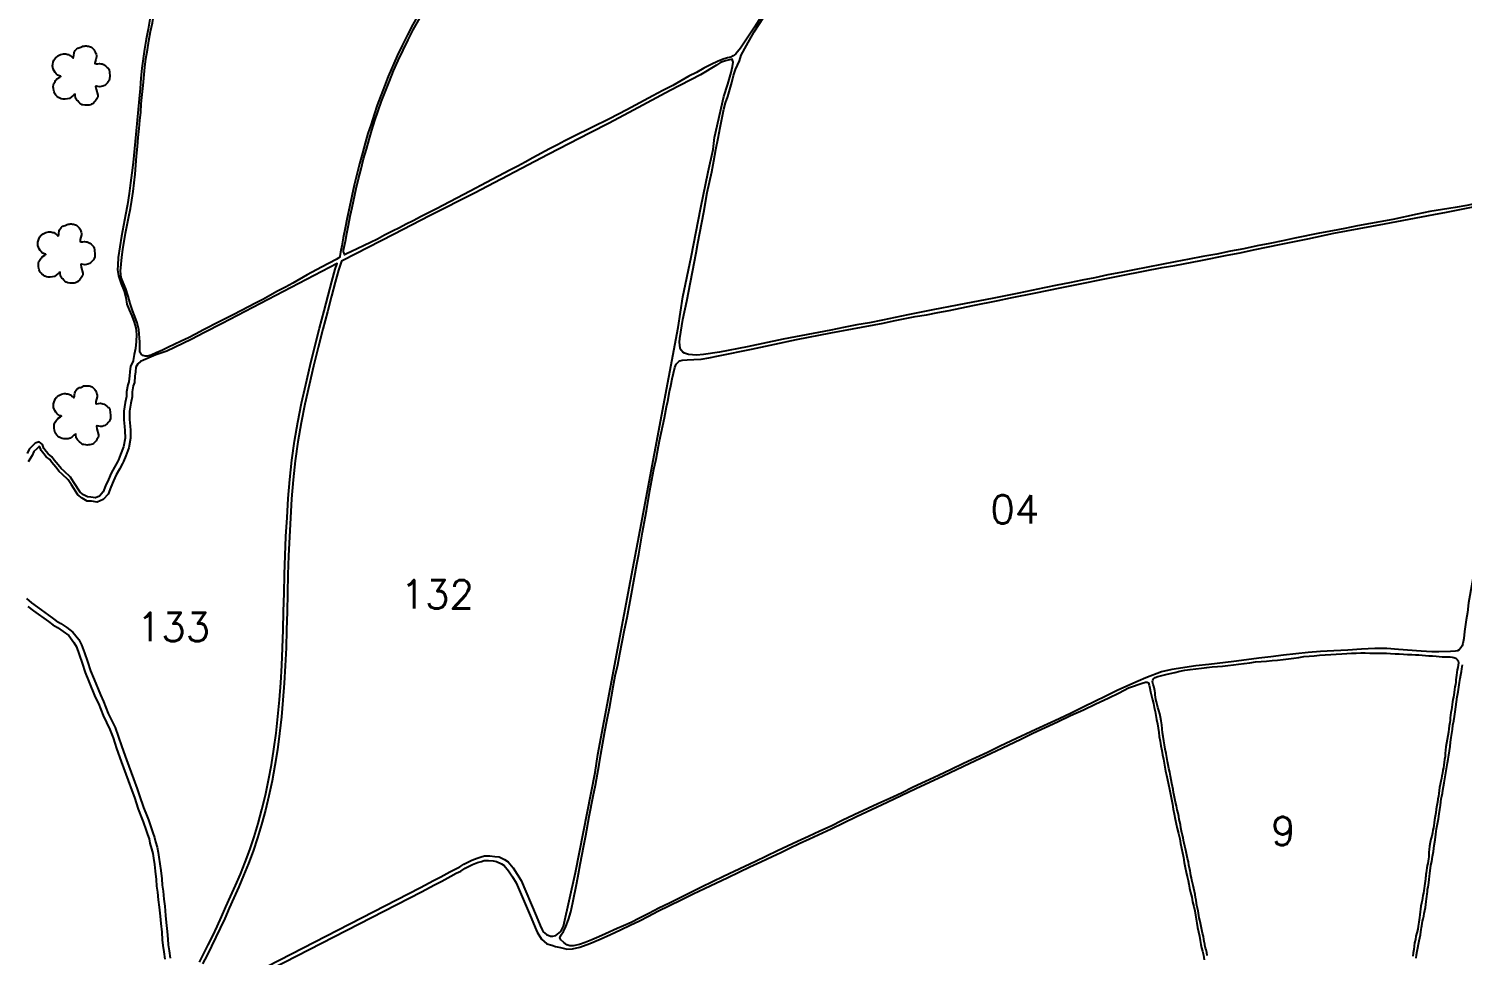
# Model space of a CAD drawing. Header units: inches. Extents: x 738061 to 743311, y 7815268 to 7822693.
# Drawn here: x 738893 to 740528, y 7818593 to 7819649 of the extents above; entities that cross this region are included whole.
import ezdxf

# ---------------------------------------------------------------- set-up
doc = ezdxf.new("R2010")
doc.units = ezdxf.units.IN
doc.header["$MEASUREMENT"] = 0
doc.linetypes.add('CONTINUO', pattern=[0])
doc.layers.add('0114000126', color=1, linetype='Continuous', lineweight=25)
for name, color, linetype in [('0114000126001', 5, 'CONTINUO'), ('0114000126002', 5, 'CONTINUO'), ('0114000126003', 5, 'CONTINUO'), ('0114000126004', 5, 'CONTINUO'), ('0114000126009', 5, 'CONTINUO'), ('0114000126010', 5, 'CONTINUO'), ('0114000126132', 5, 'CONTINUO'), ('0114000126133', 5, 'CONTINUO'), ('H-ÁRVORE', 94, 'Continuous'), ('TEXTO', 7, 'Continuous')]:
    doc.layers.add(name, color=color, linetype=linetype)
doc.styles.add('Simplex', font='simplex.shx')

# ---------------------------------------------------------------- blocks, each defined once
blk = doc.blocks.new('mato')
at = {"layer": 'H-ÁRVORE', "linetype": 'CONTINUO'}
blk.add_lwpolyline([(734601.62, 7824194.74), (734600.84, 7824194.07), (734599.99, 7824193.3), (734599.06, 7824192.59), (734597.97, 7824192.29), (734596.87, 7824192.17), (734595.81, 7824192.21), (734594.94, 7824192.4), (734594.17, 7824192.71), (734593.49, 7824193.11), (734592.85, 7824193.6), (734592.3, 7824194.14), (734591.84, 7824194.73), (734591.53, 7824195.29), (734591.31, 7824195.9), (734591.17, 7824196.58), (734591.02, 7824197.49), (734590.95, 7824198.42), (734590.98, 7824199.32), (734591.21, 7824199.97), (734591.52, 7824200.54), (734591.87, 7824201.04), (734592.13, 7824201.49), (734592.43, 7824201.91), (734592.8, 7824202.32), (734594.2, 7824203.22), (734594.68, 7824203.59), (734594.47, 7824203.74), (734593.48, 7824203.97), (734593.1, 7824204.2), (734592.71, 7824204.51), (734592.31, 7824204.94), (734591.81, 7824205.57), (734591.33, 7824206.31), (734590.93, 7824207.12), (734590.71, 7824207.95), (734590.63, 7824208.82), (734590.68, 7824209.71), (734590.93, 7824210.69), (734591.28, 7824211.61), (734591.68, 7824212.41), (734591.98, 7824212.83), (734592.32, 7824213.13), (734592.72, 7824213.38), (734593.3, 7824213.8), (734593.95, 7824214.2), (734594.63, 7824214.55), (734595.32, 7824214.72), (734595.99, 7824214.8), (734596.64, 7824214.81), (734597.22, 7824214.79), (734597.75, 7824214.71), (734598.24, 7824214.59), (734598.68, 7824214.44), (734599.1, 7824214.25), (734599.51, 7824214), (734600.02, 7824213.45), (734600.49, 7824212.98), (734600.9, 7824212.76), (734601.1, 7824213.4), (734601.23, 7824214.25), (734601.32, 7824215.13), (734601.41, 7824215.51), (734601.52, 7824215.81), (734601.95, 7824216.53), (734602.3, 7824216.98), (734602.71, 7824217.39), (734603.2, 7824217.62), (734603.72, 7824217.8), (734604.26, 7824217.96), (734605.25, 7824218.43), (734605.76, 7824218.63), (734606.32, 7824218.73), (734606.89, 7824218.78), (734607.46, 7824218.78), (734608.02, 7824218.75), (734608.55, 7824218.68), (734609.07, 7824218.55), (734609.54, 7824218.37), (734609.97, 7824218.14), (734610.37, 7824217.86), (734610.72, 7824217.57), (734611.04, 7824217.22), (734611.34, 7824216.82), (734611.65, 7824216.31), (734611.94, 7824215.75), (734612.19, 7824215.14), (734612.38, 7824214.61), (734612.5, 7824214), (734612.52, 7824213.28), (734612.18, 7824212.1), (734611.87, 7824210.94), (734611.75, 7824209.96), (734612.35, 7824209.79), (734613.17, 7824209.85), (734614.07, 7824210), (734614.74, 7824209.92), (734615.38, 7824209.78), (734616, 7824209.54), (734616.65, 7824209.1), (734617.26, 7824208.61), (734617.81, 7824208.1), (734618.23, 7824207.87), (734618.56, 7824207.53), (734618.81, 7824206.95), (734619.02, 7824205.52), (734619.12, 7824203.92), (734619.09, 7824202.38), (734618.82, 7824201.51), (734618.43, 7824200.85), (734617.97, 7824200.34), (734617.54, 7824199.8), (734617.05, 7824199.35), (734616.48, 7824198.97), (734615.74, 7824198.68), (734614.94, 7824198.47), (734614.14, 7824198.35), (734613.28, 7824198.58), (734612.56, 7824198.7), (734612.08, 7824198.53), (734612.33, 7824197.26), (734613.18, 7824194.26), (734613.15, 7824193.5), (734612.97, 7824192.92), (734612.32, 7824191.83), (734611.9, 7824191.24), (734611.44, 7824190.71), (734611.03, 7824190.28), (734610.58, 7824189.92), (734610.08, 7824189.63), (734609.48, 7824189.4), (734608.82, 7824189.24), (734608.15, 7824189.15), (734607.49, 7824189.14), (734606.85, 7824189.18), (734605.74, 7824189.33), (734605.27, 7824189.45), (734604.81, 7824189.67), (734604.24, 7824190.15), (734603.69, 7824190.7), (734603.16, 7824191.29), (734602.72, 7824191.75), (734602.34, 7824192.22), (734602.04, 7824192.75), (734601.87, 7824194.32), (734601.7, 7824194.96)], dxfattribs=at)

msp = doc.modelspace()

# ---------------------------------------------------------------- linework, layer by layer
at = {"layer": '0114000126'}
for points in [[(739031.5, 7819659.7), (739029.6, 7819648.3), (739027.6, 7819637), (739025.6, 7819625.8), (739022.4, 7819603.8), (739021.4, 7819592.4), (739020.5, 7819580.9), (739019.5, 7819569), (739018.4, 7819556.9), (739017.2, 7819544.7), (739016, 7819532.6), (739014.8, 7819520.4), (739012.5, 7819496.3), (739011.1, 7819484.8), (739009.7, 7819473.3), (739008, 7819461.1), (739006, 7819448.7), (739003.8, 7819436.6), (739001.5, 7819424.7), (738999.2, 7819412.4), (738995.6, 7819388.2), (738995, 7819379.4), (738994.9, 7819374), (738995.9, 7819367.1), (738998.8, 7819358), (739002.2, 7819349.9), (739004.2, 7819342.7), (739005.4, 7819335.1), (739007.9, 7819328.4), (739011, 7819321.5), (739013.7, 7819314.5), (739015.8, 7819307.8), (739016.3, 7819300.3), (739015.9, 7819292.4), (739015.1, 7819284.3), (739013.6, 7819277.4), (739012.7, 7819270.7), (739012.7, 7819269.9), (739009.6, 7819264.3), (739008.8, 7819257.8), (739008.5, 7819253.1), (739007.8, 7819246.4), (739006.4, 7819242.8), (739005.2, 7819235), (739005.1, 7819229.6), (739003.6, 7819222.8), (739002.1, 7819212.9), (739002.1, 7819203), (739002.9, 7819195.3), (739003.1, 7819190.8), (739003.4, 7819182.2), (739001.7, 7819172.4), (738998.2, 7819163.6), (738995.8, 7819157.3), (738994.7, 7819155.2), (738991.4, 7819149.1), (738987.5, 7819142.3), (738984.4, 7819135.1), (738981.2, 7819127.8), (738978.4, 7819120.9), (738974.1, 7819115.9), (738969.5, 7819114), (738964.4, 7819114.8), (738960.5, 7819115.1), (738956, 7819117.5), (738952.2, 7819120.6), (738945.1, 7819131.6), (738941.1, 7819137.6), (738933.9, 7819144.4), (738930.6, 7819147.4), (738927, 7819151.8), (738922.7, 7819157.1), (738920, 7819160.9), (738915.8, 7819164.2), (738913.5, 7819167.1), (738910.9, 7819170.3), (738909.1, 7819175.1), (738905.5, 7819177.8), (738900.9, 7819176.4), (738898, 7819173.3), (738894, 7819169.6), (738891.7, 7819164.5)], [(738892.5, 7818990.3), (738899.1, 7818985.2), (738916.2, 7818973.1), (738920.9, 7818969.4), (738926.3, 7818966.5), (738932.7, 7818961.9), (738939.1, 7818957.1), (738945.1, 7818949.4), (738948, 7818944.3), (738951.1, 7818935.4), (738954.5, 7818925.6), (738958, 7818914.9), (738962.2, 7818904.7), (738969.4, 7818887), (738973.1, 7818879.6), (738978.4, 7818866), (738986.2, 7818850.2), (738989.7, 7818840.7), (738993.7, 7818828.4), (738998.9, 7818813.4), (739006.9, 7818791.7), (739011.1, 7818780.3), (739014, 7818772.5), (739018.4, 7818759.1), (739022.5, 7818748.6), (739024, 7818744.8), (739027.6, 7818735), (739029.1, 7818730.3), (739031, 7818725.3), (739031.8, 7818720.5), (739033.7, 7818714.1), (739034.9, 7818708.5), (739035.8, 7818703.3), (739036.8, 7818696), (739037.8, 7818688.5), (739038.9, 7818678.9), (739039.4, 7818671.6), (739040.5, 7818664.7), (739041.3, 7818655.9), (739042.3, 7818647.6), (739043.3, 7818637.3), (739044.2, 7818629), (739045.2, 7818619.1), (739045.7, 7818610.4), (739046.5, 7818603.8), (739047.5, 7818596.7), (739048.6, 7818588.3)], [(739099.4, 7818540.8), (739341.2, 7818665.1), (739356, 7818672.9), (739364.6, 7818677.2), (739374.7, 7818682.9), (739380.7, 7818686.1), (739386.2, 7818688.6), (739391, 7818691.8), (739399.5, 7818696.2), (739405.1, 7818698.3), (739409.6, 7818699.7), (739412.7, 7818700.8), (739417.8, 7818700.6), (739423.2, 7818700.2), (739427, 7818699.5), (739432.4, 7818697), (739435.5, 7818695.1), (739440.6, 7818689), (739445, 7818682.2), (739449.4, 7818675.3), (739466.2, 7818635.3), (739470.9, 7818624.4), (739473.2, 7818619), (739478.1, 7818610.9), (739484.4, 7818605.6), (739490.1, 7818604.1), (739494.2, 7818602.7), (739499.7, 7818601.4), (739505.7, 7818599.8), (739506.2, 7818599.7), (739513.4, 7818600.1), (739521.8, 7818601.8), (739533.3, 7818605.9), (739545.2, 7818610.9), (739557, 7818616.4), (739568.2, 7818621.8), (739579.3, 7818626.8), (739590, 7818632), (739600.2, 7818637.1), (739610.8, 7818642.8), (739637.3, 7818656), (739651, 7818662.5), (739664, 7818668.7), (739690.4, 7818681.2), (739703.3, 7818687.4), (739715.7, 7818693.3), (739728.2, 7818699.1), (739741.2, 7818705.2), (739751.1, 7818709.8), (739760.8, 7818714.6), (739771.9, 7818720), (739783.7, 7818725.5), (739808.3, 7818736.9), (739822.3, 7818743.6), (739837.4, 7818750.7), (739854.5, 7818758.7), (739872.4, 7818767.2), (739905.1, 7818782.6), (739920.6, 7818790), (739936.1, 7818797.2), (739951.4, 7818804.3), (739966.6, 7818811.5), (739996.4, 7818825.6), (740024.8, 7818839.1), (740038.4, 7818845.7), (740066.6, 7818858.9), (740081.4, 7818865.9), (740095.9, 7818872.6), (740110.2, 7818879.4), (740124.2, 7818885.9), (740136.8, 7818892), (740147.5, 7818897.6), (740164, 7818903.2), (740165.7, 7818903.7), (740166.9, 7818904), (740167.7, 7818904.1), (740168, 7818904.1), (740168.8, 7818903.9), (740170, 7818903.1), (740171.1, 7818900.7), (740171.8, 7818897), (740172.4, 7818892.8), (740173.4, 7818888.3), (740174.7, 7818884), (740175.7, 7818879.7), (740176.8, 7818875.1), (740177.8, 7818870.4), (740178.6, 7818866), (740179.4, 7818861.4), (740180.4, 7818856.5), (740181.3, 7818851.6), (740181.8, 7818846.8), (740182.4, 7818841.9), (740183.3, 7818836.8), (740184.3, 7818831.5), (740185.4, 7818826.2), (740186.2, 7818821.2), (740187.1, 7818816.4), (740188, 7818811.7), (740188.8, 7818807.1), (740189.7, 7818802.7), (740190.7, 7818797.9), (740191.8, 7818792.6), (740192.9, 7818787.3), (740194, 7818781.9), (740195.1, 7818776.3), (740196.3, 7818770.6), (740197.5, 7818764.8), (740198.4, 7818759.3), (740199.4, 7818753.7), (740200.4, 7818747.9), (740201.8, 7818742.5), (740203, 7818737.1), (740204.3, 7818731.3), (740205.7, 7818725.4), (740206.6, 7818719.9), (740207.8, 7818714.7), (740208.9, 7818709.5), (740210, 7818704), (740211, 7818698.4), (740212.1, 7818692.7), (740213.2, 7818687.3), (740214.4, 7818682.5), (740215.3, 7818678), (740216.1, 7818673.7), (740216.9, 7818669.2), (740218.1, 7818664.1), (740219.4, 7818658.8), (740220.5, 7818653.5), (740221.8, 7818648.3), (740222.8, 7818643.2), (740223.6, 7818638.4), (740224.5, 7818633.7), (740225.4, 7818629.1), (740226.2, 7818624.4), (740227.2, 7818619.5), (740228.2, 7818614.5), (740229, 7818609.6), (740229.8, 7818605.1), (740230.7, 7818601.1), (740231.6, 7818597.3), (740232.8, 7818592.6), (740233.8, 7818587.5)]]:
    msp.add_lwpolyline(points, dxfattribs=at)
at = {"layer": '0114000126001', "linetype": 'CONTINUO', "flags": 128}
msp.add_lwpolyline([(738998.3, 7819372.5), (738998.8, 7819380.4), (738999.6, 7819388.6), (739000.7, 7819397.4), (739004, 7819415.7), (739007.5, 7819434.7), (739009.6, 7819444.1), (739011, 7819453.6), (739012.7, 7819463.3), (739013.7, 7819473.1), (739014.8, 7819483.2), (739015.7, 7819493.3), (739016.5, 7819503.8), (739017.7, 7819514.5), (739018.5, 7819525.1), (739019.5, 7819535.1), (739020.3, 7819544.5), (739021.2, 7819553.7), (739021.9, 7819563.5), (739023, 7819573.8), (739024.2, 7819584.3), (739026.1, 7819605), (739027.2, 7819614.8), (739028.8, 7819624.9), (739030.6, 7819635.3), (739032.5, 7819645.7), (739034.6, 7819655.8), (739036.2, 7819665.4), (739038.1, 7819675.8), (739040.4, 7819686.5), (739043.2, 7819697), (739046.1, 7819707.6), (739049.2, 7819717.7), (739052.3, 7819728.1), (739055.3, 7819737.6), (739058.9, 7819746), (739063.2, 7819753.8), (739069.5, 7819762.6), (739077.2, 7819771.4), (739085.8, 7819779.8), (739094.3, 7819787.4), (739100.8, 7819793.3), (739107.7, 7819799), (739114.5, 7819805.5), (739121.3, 7819812.1), (739128.9, 7819818.9), (739135.9, 7819825.9), (739142.4, 7819832.3), (739148.4, 7819837.9), (739160.6, 7819850.4), (739177.3, 7819869.3), (739188, 7819883.3), (739193.9, 7819890.5), (739199.9, 7819897.7), (739206.1, 7819904.7), (739212.2, 7819911.3), (739225.3, 7819924.2), (739231.9, 7819929.8), (739238.2, 7819934.8), (739245.1, 7819938.4), (739252.3, 7819940.6), (739259.6, 7819942.2), (739273.8, 7819943.8), (739289.8, 7819944.9), (739298.1, 7819945.6), (739306, 7819946.6), (739313.7, 7819947.1), (739321.8, 7819947.6), (739329.9, 7819948.3), (739337.6, 7819949), (739346, 7819949.3), (739355.1, 7819950.2), (739363.6, 7819951.1), (739372.2, 7819952), (739380.4, 7819952.7), (739394.9, 7819954.8), (739401.6, 7819956.1), (739408.1, 7819958.1), (739414.2, 7819960.4), (739425, 7819967.9), (739429.9, 7819971.9), (739434.3, 7819977.3), (739438.9, 7819983.6), (739441.7, 7819989.9), (739442.8, 7819996.2), (739444.5, 7820012.3), (739446.1, 7820021.2), (739447.9, 7820030), (739450.1, 7820038.2), (739453.8, 7820046.4), (739458.4, 7820054.7), (739462.3, 7820061.9), (739466.5, 7820069), (739470.3, 7820076.7), (739473.7, 7820083.3), (739477, 7820089.6), (739478.8, 7820094.3), (739478.8, 7820098.8), (739477.6, 7820102.6), (739476.3, 7820106.7), (739469.2, 7820119), (739464.3, 7820126.2), (739459.6, 7820133.6), (739455, 7820141.1), (739450.1, 7820149), (739445.6, 7820157), (739440.5, 7820164.9), (739435.1, 7820173.4), (739429.7, 7820182.5), (739424.1, 7820191.9), (739419.6, 7820200.7), (739416.4, 7820209), (739414.8, 7820217.4), (739414.8, 7820223.8), (739415.6, 7820229.4), (739416.6, 7820235), (739418.5, 7820240.6), (739423.8, 7820249.3), (739427.4, 7820253), (739432.3, 7820257.5), (739438.4, 7820263), (739444.9, 7820268), (739452, 7820272.8), (739459.7, 7820278), (739467.6, 7820283.3), (739476.9, 7820288.3), (739486.1, 7820293.1), (739494.4, 7820297.2), (739501.8, 7820300.4), (739516.6, 7820308.2), (739524.8, 7820312.4), (739533.8, 7820316.2), (739542.5, 7820320.8), (739550.4, 7820324.3), (739557.9, 7820327.3), (739573.8, 7820330.9), (739582.6, 7820331.6), (739592.5, 7820332.4), (739602.8, 7820333.6), (739612.8, 7820336), (739623.8, 7820339.2), (739644.1, 7820347.1), (739661.5, 7820353.9), (739680.6, 7820360), (739689.5, 7820362.4), (739697.5, 7820364.6), (739712.1, 7820368.8), (739719.7, 7820370.7), (739726.8, 7820373), (739735, 7820375), (739742.9, 7820376.2), (739748.6, 7820375.8), (739754.3, 7820373.3), (739760.2, 7820370.3), (739766.6, 7820367.6), (739774, 7820364.6), (739781.4, 7820362.2), (739789, 7820361.1), (739795.3, 7820361.3), (739801.9, 7820363.3), (739808.7, 7820366.4), (739816.5, 7820369.6), (739824.8, 7820372.3), (739833, 7820374.9), (739841, 7820377.7), (739849, 7820380.2), (739857.2, 7820382.3), (739865.6, 7820384.2), (739873.8, 7820386.1), (739882.5, 7820387.9), (739890.9, 7820389.8), (739898.3, 7820391.2), (739905.4, 7820391.3), (739912, 7820389.4), (739917.2, 7820386), (739921, 7820381.3), (739924.7, 7820374.5), (739927.5, 7820367.2), (739931, 7820360.4), (739933.1, 7820356.2), (739934.1, 7820353.4), (739935.4, 7820351.6), (739932.8, 7820350.4), (739929, 7820349), (739924.7, 7820347.4), (739920.7, 7820345.7), (739916.9, 7820344.3), (739913, 7820342.5), (739909.8, 7820340.9), (739907.4, 7820339), (739906.7, 7820336.3), (739906.8, 7820335.4), (739907.4, 7820334.3), (739907.9, 7820333), (739909.2, 7820331.5), (739910.7, 7820329.6), (739912.4, 7820327.8), (739914.6, 7820326.6), (739917.8, 7820325.9), (739920.7, 7820325.8), (739923.9, 7820325.5), (739927.6, 7820326.6), (739930.7, 7820328.9), (739933.8, 7820329.6), (739937.2, 7820328.3), (739941.2, 7820329), (739945.2, 7820330.5), (739948, 7820332.5), (739949.4, 7820334.2), (739953.1, 7820337.2), (739955.1, 7820337.9), (739959.6, 7820339.7), (739965.3, 7820342), (739972.5, 7820345.3), (739980.5, 7820349), (739988.9, 7820353.1), (739997.3, 7820356.5), (740005.5, 7820359.9), (740013.4, 7820363.4), (740021.2, 7820367.3), (740030, 7820371.3), (740039.3, 7820375.7), (740048.4, 7820380.2), (740056.7, 7820383.5), (740065.3, 7820385.2), (740073.1, 7820385.4), (740079.5, 7820384.6), (740086.1, 7820382.5), (740091.9, 7820378.2), (740095.7, 7820372.7), (740098.6, 7820366.6), (740100.7, 7820360.7), (740100.1, 7820355.1), (740098.8, 7820353.9), (740094.2, 7820351.3), (740085.9, 7820347.3), (740075.6, 7820342.6), (740064.3, 7820337.5), (740052.9, 7820332.2), (740041.8, 7820327), (740030.8, 7820322), (740019.8, 7820317), (740008.6, 7820312), (739996.9, 7820306.8), (739984.8, 7820301.8), (739972.8, 7820296.6), (739948.8, 7820286.2), (739937.4, 7820281.3), (739926, 7820276.6), (739903.2, 7820266.8), (739891.5, 7820261.7), (739879.7, 7820256.6), (739867.8, 7820251.3), (739855.8, 7820245.7), (739843.8, 7820240), (739831.9, 7820234.1), (739797, 7820215.8), (739785.8, 7820209.4), (739774.4, 7820202.6), (739762.9, 7820195.5), (739751.5, 7820187.9), (739740.5, 7820180.1), (739730, 7820172.2), (739709.8, 7820156), (739700, 7820147.1), (739690.4, 7820137.9), (739680.8, 7820128.4), (739671.6, 7820118.3), (739662.9, 7820108.1), (739654.8, 7820098), (739647.4, 7820087.4), (739640.3, 7820076.5), (739625.8, 7820053.4), (739618.8, 7820041.8), (739612.1, 7820029.8), (739605.2, 7820017.5), (739598.5, 7820005.1), (739591.7, 7819992.6), (739585.1, 7819980.2), (739578.2, 7819967.9), (739571.4, 7819956.1), (739564.5, 7819944.6), (739557.9, 7819933.8), (739544.6, 7819914.4), (739538.1, 7819905.2), (739531.3, 7819896.1), (739524, 7819887), (739516.1, 7819877.8), (739507.9, 7819868.3), (739499.5, 7819858.6), (739490.4, 7819849), (739481.2, 7819839.4), (739472, 7819829.8), (739463, 7819820.1), (739453.6, 7819810.9), (739444.4, 7819801.6), (739435.2, 7819791.9), (739425.9, 7819782.1), (739416.6, 7819772), (739407.2, 7819761.8), (739398.3, 7819751.4), (739389.8, 7819741.1), (739381.7, 7819730.6), (739366, 7819709.2), (739358.4, 7819698.1), (739351.3, 7819687.3), (739344.5, 7819676.4), (739338.1, 7819665.2), (739331.6, 7819653.6), (739325.3, 7819641.8), (739319.3, 7819629.9), (739313.6, 7819617.9), (739303.5, 7819594.4), (739299, 7819583.4), (739290.9, 7819561.7), (739287.2, 7819551), (739283.8, 7819540.2), (739280.3, 7819529.5), (739277.1, 7819518.4), (739273.9, 7819506.9), (739270.7, 7819495.1), (739267.6, 7819482.9), (739264.6, 7819470.6), (739261.8, 7819458.1), (739259.1, 7819445.5), (739256.6, 7819433.3), (739254.2, 7819421.4), (739252.1, 7819410.4), (739250.4, 7819401.3), (739249.1, 7819394.2), (739248.2, 7819389.3), (739247.9, 7819388), (739247.1, 7819387.7), (739243.9, 7819385.9), (739227.3, 7819377), (739211, 7819368.3), (739194.8, 7819359), (739186.2, 7819354.4), (739177.3, 7819349.9), (739160.3, 7819340.4), (739152.1, 7819336.1), (739144.1, 7819331.8), (739127.4, 7819323.2), (739110.5, 7819314.9), (739092.8, 7819305.5), (739083.8, 7819300.7), (739075.7, 7819296.7), (739067.3, 7819292.7), (739059.3, 7819288.8), (739052.8, 7819285.9), (739046.2, 7819282.6), (739038.9, 7819279.3), (739033.2, 7819276.8), (739029, 7819275.7), (739026.3, 7819275.8), (739023.5, 7819276.6), (739021.6, 7819277.9), (739020.2, 7819280.4), (739020.1, 7819291.5), (739019.1, 7819306.2), (739017.1, 7819313.5), (739014.5, 7819320.7), (739011.9, 7819327.8), (739009.2, 7819335.8), (739006.9, 7819344.1), (739004.2, 7819352.3), (739001.4, 7819359.5), (738999.1, 7819365.5)], close=True, dxfattribs=at)
at = {"layer": '0114000126002', "linetype": 'CONTINUO', "flags": 128}
msp.add_lwpolyline([(739258, 7819425), (739260, 7819435.1), (739262.2, 7819445.3), (739267, 7819466.7), (739269.7, 7819477.8), (739272.5, 7819489.1), (739275.3, 7819500.5), (739278.5, 7819511.7), (739281.6, 7819522.7), (739284.9, 7819533.3), (739288.3, 7819544.2), (739295.9, 7819566.2), (739304.7, 7819589.1), (739309.6, 7819601), (739314.9, 7819612.9), (739326.1, 7819636.3), (739331.8, 7819647.6), (739337.8, 7819658.5), (739344.1, 7819669.2), (739350.2, 7819679.9), (739356.4, 7819690), (739363, 7819699.4), (739369.6, 7819708.5), (739376.1, 7819717.7), (739382.8, 7819726.9), (739389.5, 7819735.5), (739396.1, 7819743.5), (739402.7, 7819751.4), (739409.9, 7819759.5), (739417.5, 7819768), (739433.4, 7819785.4), (739441.2, 7819793.5), (739448.9, 7819801.3), (739470.7, 7819823.8), (739478.9, 7819832.2), (739487.3, 7819841.2), (739504.5, 7819859.9), (739512.8, 7819869.4), (739527.6, 7819887.1), (739541.8, 7819905.1), (739562.2, 7819935), (739568.5, 7819945.3), (739574.6, 7819955.8), (739580.8, 7819966.3), (739592.8, 7819988.2), (739598.9, 7819999.4), (739605.2, 7820010.9), (739611.6, 7820022.6), (739618.1, 7820034.1), (739624.6, 7820045.3), (739630.9, 7820056), (739637.4, 7820066.3), (739643.9, 7820076.5), (739656.7, 7820094.8), (739676.9, 7820119.6), (739684.5, 7820127.4), (739700, 7820142.9), (739715.9, 7820157), (739724.2, 7820163.7), (739733.3, 7820171), (739751.2, 7820184.1), (739759.8, 7820190), (739768.6, 7820195.5), (739777.9, 7820201.3), (739787.6, 7820207.1), (739817.2, 7820223.6), (739835.4, 7820232.8), (739845.9, 7820237.8), (739859.3, 7820244), (739868.8, 7820248.3), (739892.6, 7820259.1), (739905.4, 7820264.6), (739918.5, 7820270.1), (739931.9, 7820275.7), (739945.5, 7820281.4), (739958.7, 7820287), (739971.2, 7820292.2), (739996.4, 7820303.1), (740020.8, 7820313.8), (740043, 7820324), (740053.5, 7820329), (740074.5, 7820338.7), (740084.9, 7820343.6), (740092.6, 7820347.1), (740098.3, 7820349.5), (740103.4, 7820349.6), (740106.4, 7820346.6), (740108.2, 7820343.8), (740110.6, 7820340.4), (740112.9, 7820335.2), (740117.2, 7820329.5), (740119.5, 7820325.9), (740122.1, 7820321.3), (740127.9, 7820310.9), (740138.7, 7820294), (740141.5, 7820289.8), (740147.1, 7820281.7), (740149.6, 7820278), (740153.4, 7820273.2), (740153.6, 7820271.6), (740153.5, 7820270.5), (740151.7, 7820268.3), (740141.8, 7820262.1), (740134.5, 7820257.3), (740120.2, 7820247.2), (740107.6, 7820238.1), (740095.7, 7820227.5), (740089.3, 7820220.5), (740082.8, 7820212.6), (740076, 7820203.3), (740068.8, 7820193), (740061.6, 7820181.9), (740046.6, 7820159), (740039.1, 7820147), (740023.7, 7820123), (740016.1, 7820110.9), (740008.4, 7820099), (740000.8, 7820087.1), (739985.6, 7820064.1), (739978.1, 7820052.1), (739970.3, 7820040), (739962.4, 7820027.6), (739954.5, 7820014.9), (739946.1, 7820001.9), (739937.7, 7819988.7), (739928.8, 7819975.4), (739920, 7819962.1), (739911.3, 7819948.8), (739894.5, 7819922.3), (739877.2, 7819895.3), (739868.9, 7819882.1), (739860.7, 7819869.5), (739852.5, 7819857.1), (739836.4, 7819832.2), (739828.7, 7819820.1), (739821.1, 7819808.1), (739813.5, 7819796), (739805.8, 7819783.7), (739797.7, 7819771), (739789.7, 7819758.2), (739781.3, 7819745.2), (739772.6, 7819731.7), (739763.6, 7819718.1), (739754.6, 7819703.9), (739745.9, 7819690), (739737.2, 7819676.3), (739728.9, 7819663.3), (739720.9, 7819650.7), (739713.5, 7819639.2), (739705.2, 7819626.6), (739699.6, 7819620.3), (739697.9, 7819618.7), (739696.6, 7819617.9), (739694, 7819616.7), (739690.1, 7819615.8), (739685.3, 7819614.4), (739678.9, 7819611.7), (739671.5, 7819608.1), (739663.4, 7819603.8), (739654.8, 7819599), (739646.3, 7819594.7), (739627.8, 7819584.3), (739616.5, 7819578.6), (739605.2, 7819572.5), (739595.3, 7819567.2), (739585.5, 7819561.7), (739575.5, 7819556.4), (739555.7, 7819546.2), (739535.6, 7819536.2), (739514.7, 7819525.9), (739504.8, 7819521.2), (739496.3, 7819516.6), (739487.1, 7819512), (739468.3, 7819501.8), (739459.5, 7819496.9), (739451.1, 7819492.3), (739441.9, 7819487.7), (739415.6, 7819473.7), (739396.9, 7819463.9), (739358.5, 7819443.8), (739349.9, 7819439.4), (739340.9, 7819434.8), (739331.8, 7819430.1), (739323.9, 7819426), (739316.1, 7819422.1), (739308.2, 7819418.2), (739299.2, 7819413.6), (739291, 7819409.2), (739283.3, 7819405.3), (739275.9, 7819401.7), (739268, 7819398.1), (739261.4, 7819395.1), (739256, 7819392.3), (739253.5, 7819391.3), (739253, 7819393.1), (739252.6, 7819394.5), (739252.6, 7819396.6), (739253.3, 7819400.1), (739254.6, 7819406.7), (739256.4, 7819415.4)], close=True, dxfattribs=at)
at = {"layer": '0114000126003', "linetype": 'CONTINUO', "flags": 128}
msp.add_lwpolyline([(739663.2, 7819439.9), (739667.2, 7819462.1), (739669.8, 7819473.9), (739672.2, 7819485.9), (739674.5, 7819498.2), (739677, 7819511.1), (739679.7, 7819524.1), (739681.8, 7819536.3), (739684.2, 7819547.9), (739686.1, 7819557.1), (739688.1, 7819564.3), (739690.7, 7819571.7), (739693, 7819579.7), (739695.2, 7819587.8), (739697.1, 7819595.5), (739699.4, 7819602.5), (739703.8, 7819612.3), (739705.9, 7819618.7), (739711.7, 7819630), (739720.7, 7819645.5), (739741.1, 7819676.9), (739749.9, 7819690.5), (739776.9, 7819732.5), (739795.1, 7819760.8), (739804.3, 7819775), (739822, 7819803.2), (739840.2, 7819831.8), (739858.2, 7819859.5), (739867.1, 7819873.3), (739876, 7819887.1), (739884.9, 7819901), (739893.9, 7819915.3), (739912.2, 7819943.7), (739929.7, 7819970.8), (739938.3, 7819983.9), (739947, 7819997.2), (739955.8, 7820010.7), (739973.4, 7820038.3), (739991.1, 7820066), (740007.6, 7820091.7), (740019.8, 7820110.8), (740028.7, 7820124.4), (740045.3, 7820150.1), (740053.6, 7820163.1), (740060.8, 7820174.7), (740068.2, 7820185.9), (740075.9, 7820197), (740084.5, 7820208.2), (740093.5, 7820218.9), (740102.2, 7820227.9), (740110.8, 7820235.9), (740119.5, 7820243.1), (740128.3, 7820249.5), (740137.2, 7820255.2), (740146, 7820260.8), (740155.1, 7820266.2), (740172.4, 7820277.4), (740180.6, 7820282.4), (740197.1, 7820292.5), (740205.7, 7820298.1), (740214.5, 7820303.8), (740223.5, 7820309), (740232, 7820314.6), (740252, 7820325), (740273.7, 7820334.6), (740284.5, 7820338.7), (740295.2, 7820342.3), (740306.3, 7820345.8), (740318, 7820349.3), (740331.5, 7820352.8), (740346.3, 7820356.1), (740361.3, 7820359.7), (740375.5, 7820362.6), (740389.6, 7820365.2), (740404.2, 7820367.5), (740418.9, 7820370.1), (740433.5, 7820372.3), (740447.9, 7820374.5), (740462, 7820376.6), (740476.8, 7820379.2), (740492.2, 7820381.8), (740508.4, 7820384.5), (740526, 7820387.4), (740544.1, 7820390.9), (740562.3, 7820393.9), (740580.3, 7820396.9), (740597.9, 7820400.2), (740614.7, 7820403.1), (740631.2, 7820405.9), (740647.6, 7820408.6), (740663.5, 7820411.4), (740679.2, 7820413.8), (740709.6, 7820419.4), (740725.1, 7820422), (740738, 7820424), (740747.1, 7820425.3), (740753.4, 7820426.3), (740756.5, 7820426), (740758.5, 7820424.4), (740759.9, 7820421.9), (740760.4, 7820418.8), (740759.5, 7820414.2), (740757.9, 7820408.6), (740755.9, 7820401.3), (740755.6, 7820400.1), (740753.5, 7820389.8), (740751.8, 7820379.2), (740750.2, 7820367.7), (740746.6, 7820343.1), (740744, 7820327.4), (740741.4, 7820311.6), (740739.1, 7820297.3), (740736.6, 7820282.9), (740734.2, 7820268.7), (740731.8, 7820254.9), (740729.5, 7820239.9), (740727.6, 7820225.8), (740725.5, 7820212.5), (740723.4, 7820198.2), (740721.1, 7820184.8), (740719.1, 7820172.3), (740717.3, 7820159.1), (740715.4, 7820146.1), (740713.1, 7820133.6), (740711.3, 7820121.1), (740709.6, 7820107.7), (740704.9, 7820079.8), (740699.7, 7820047.1), (740695.3, 7820017.4), (740692.6, 7820001.9), (740688.1, 7819970), (740685.8, 7819955.7), (740683.1, 7819940.6), (740680.6, 7819926.3), (740678.8, 7819913.2), (740677.1, 7819901.5), (740672.9, 7819876.5), (740671.1, 7819863.9), (740665.2, 7819824.8), (740662.6, 7819809.2), (740660.5, 7819794), (740657.9, 7819778.8), (740655.2, 7819762.8), (740651.2, 7819732.4), (740646, 7819698.9), (740643.5, 7819682.4), (740641.1, 7819666.6), (740638, 7819650.3), (740635.2, 7819633.4), (740632.5, 7819616.8), (740630.1, 7819601.4), (740626.2, 7819574), (740624.2, 7819560.5), (740622.6, 7819548.3), (740619.3, 7819527.1), (740617.1, 7819515.4), (740615.1, 7819503.7), (740611.1, 7819481.7), (740610, 7819474.7), (740608.9, 7819468.3), (740607.5, 7819464.6), (740605.5, 7819462.5), (740602.3, 7819461.6), (740594.8, 7819460.2), (740583.2, 7819457.8), (740558.4, 7819452.6), (740545.8, 7819450.1), (740533.2, 7819447.6), (740519.7, 7819445.3), (740490.9, 7819440.4), (740476.5, 7819437.5), (740448.6, 7819431.6), (740408.3, 7819424.1), (740394.1, 7819421.3), (740379.8, 7819418.6), (740365.2, 7819415.8), (740337.1, 7819410.3), (740323.2, 7819407.3), (740308.6, 7819404.2), (740294, 7819401.4), (740279, 7819398.2), (740263.8, 7819395.2), (740248.2, 7819392.1), (740232.2, 7819389.3), (740216.4, 7819386.2), (740200.7, 7819383.1), (740185.1, 7819380.3), (740169.4, 7819377.1), (740153.8, 7819374.1), (740138.6, 7819371), (740123.8, 7819368.2), (740109.1, 7819365.1), (740094.5, 7819362.3), (740080.1, 7819359.4), (740066.1, 7819356.5), (740051.4, 7819353.4), (740022.2, 7819347.3), (739994, 7819341.9), (739952.1, 7819333.9), (739924.2, 7819328.4), (739895.9, 7819322.7), (739867, 7819316.8), (739852.2, 7819313.8), (739837.5, 7819311.3), (739822.5, 7819308.4), (739808.1, 7819305.4), (739753.8, 7819295), (739712.6, 7819286.2), (739680.9, 7819280.1), (739662.7, 7819277.5), (739655, 7819276.9), (739645.6, 7819277.6), (739641.2, 7819279), (739639.2, 7819280.4), (739637.4, 7819282.6), (739636.1, 7819284.9), (739635.5, 7819291.7), (739635.9, 7819295.7), (739639.4, 7819317.5), (739643.9, 7819338.3), (739654.4, 7819393.5), (739656.3, 7819404.5), (739658.6, 7819416.2), (739660.9, 7819428)], close=True, dxfattribs=at)
at = {"layer": '0114000126004', "linetype": 'CONTINUO', "flags": 128}
msp.add_lwpolyline([(739608.7, 7819158.3), (739610.7, 7819169), (739612.5, 7819179.3), (739618.4, 7819205.4), (739620.7, 7819217.7), (739622, 7819224.4), (739624.2, 7819235.4), (739625.5, 7819242), (739627.2, 7819249.9), (739630.1, 7819262.9), (739631.8, 7819266.7), (739634.7, 7819269.4), (739636, 7819270.4), (739638.7, 7819271), (739644.4, 7819271.5), (739651.8, 7819272), (739660.3, 7819272.4), (739669, 7819273.7), (739679.8, 7819275.9), (739717.6, 7819283.6), (739744, 7819289.3), (739768.8, 7819294.6), (739808, 7819302.2), (739832.6, 7819306.9), (739867.5, 7819313.4), (739879.3, 7819316), (739904.1, 7819320.8), (739916.9, 7819322.8), (739929.9, 7819325.4), (739943.1, 7819327.9), (739970, 7819333.3), (739998.6, 7819339), (740013, 7819342), (740041.9, 7819347.7), (740069.4, 7819353.4), (740141.3, 7819368.1), (740185.6, 7819376.6), (740200.2, 7819379.2), (740229.8, 7819384.8), (740259.7, 7819390.7), (740274.7, 7819393.5), (740290, 7819396.8), (740321.4, 7819403.4), (740336.7, 7819406.4), (740351.9, 7819409.4), (740381.5, 7819415.9), (740424.8, 7819423.8), (740439.2, 7819426.6), (740467.2, 7819431.7), (740495.6, 7819437.3), (740510, 7819440), (740538.5, 7819445.6), (740551.7, 7819448.3), (740564.4, 7819450.7), (740576.9, 7819452.9), (740586.7, 7819455.2), (740593.1, 7819456.5), (740602.1, 7819457.1), (740606.1, 7819452.1), (740606.4, 7819449), (740606.1, 7819445.3), (740604.8, 7819438.4), (740603.3, 7819428.9), (740599.7, 7819404.3), (740595.2, 7819375.9), (740588.8, 7819332.4), (740586.2, 7819317.8), (740584.1, 7819303.2), (740581.9, 7819289.6), (740577.7, 7819261.8), (740568.2, 7819206.2), (740562.7, 7819168.9), (740560.7, 7819157.2), (740558.5, 7819144.6), (740556.7, 7819131.5), (740554.9, 7819118.8), (740551.1, 7819094.7), (740549.3, 7819081.9), (740547.1, 7819068.3), (740544.6, 7819054.6), (740542.5, 7819041.7), (740540.9, 7819029.4), (740539.2, 7819017.8), (740535, 7818994.3), (740533.7, 7818983.4), (740532.5, 7818974.9), (740530.5, 7818961.8), (740529.6, 7818953.6), (740528.6, 7818948.1), (740527.6, 7818945.3), (740526.2, 7818943), (740524.3, 7818941), (740522.4, 7818939.9), (740520.1, 7818939.4), (740514.5, 7818938.9), (740501, 7818938.4), (740493.3, 7818938.5), (740481.1, 7818939.4), (740455.3, 7818941.4), (740442, 7818942.5), (740428.1, 7818942.5), (740412.9, 7818941.6), (740397.3, 7818940.6), (740381.5, 7818939.8), (740366.4, 7818939), (740352.2, 7818938), (740338.1, 7818936.4), (740324, 7818934.6), (740309.8, 7818932.9), (740295.8, 7818931.2), (740281.8, 7818929.3), (740267.5, 7818927.5), (740239.1, 7818924.3), (740224.2, 7818922.5), (740196.7, 7818918.6), (740185.1, 7818915.8), (740167.1, 7818909.1), (740158.4, 7818905.2), (740135.3, 7818894.8), (740121.6, 7818888.2), (740108.8, 7818881.9), (740095.7, 7818875.5), (740081.9, 7818868.8), (740068.4, 7818862.3), (740055.1, 7818856), (740041.8, 7818850.1), (740013.9, 7818837.1), (740000.2, 7818830.5), (739986.7, 7818824), (739973.2, 7818817.8), (739959.3, 7818811.4), (739945.2, 7818804.4), (739930.6, 7818797.6), (739916, 7818790.9), (739901.8, 7818784.2), (739888.6, 7818777.5), (739875.2, 7818771.3), (739861.7, 7818765.1), (739834.7, 7818752.6), (739821, 7818746.4), (739808.3, 7818740), (739795.3, 7818734), (739782.5, 7818728), (739770.1, 7818722.3), (739758.7, 7818717.1), (739747.3, 7818711.6), (739734.8, 7818705.5), (739722.1, 7818699.6), (739709.8, 7818693.7), (739685.8, 7818682.4), (739660.6, 7818670.3), (739636.3, 7818658.2), (739624, 7818652.1), (739612, 7818646.4), (739600.7, 7818640.4), (739590, 7818635), (739580.2, 7818630), (739571.6, 7818626.3), (739564.4, 7818623), (739551, 7818616.9), (739543.4, 7818613.7), (739535.7, 7818610.3), (739528.1, 7818607.2), (739521.6, 7818604.8), (739514.1, 7818603.3), (739510.4, 7818603.3), (739506.9, 7818604.5), (739503.7, 7818607.2), (739500.3, 7818610.2), (739499.1, 7818612.7), (739500.7, 7818615.8), (739503.1, 7818619.8), (739505.8, 7818625.4), (739508.9, 7818633.3), (739511.6, 7818642.2), (739513.9, 7818652.9), (739518.4, 7818675.1), (739520.4, 7818685.4), (739522.4, 7818696.1), (739526.5, 7818717.7), (739528.6, 7818729), (739532.6, 7818750.7), (739537.1, 7818774.2), (739539.7, 7818786.6), (739543.9, 7818810), (739545.8, 7818822.1), (739548, 7818835), (739550.5, 7818847.8), (739553.2, 7818861.3), (739555.7, 7818874.2), (739559.9, 7818898.8), (739562.2, 7818911.3), (739565, 7818923.9), (739567.3, 7818936.4), (739570, 7818950), (739572.8, 7818963.7), (739575.7, 7818977.6), (739580.7, 7819004.6), (739586.7, 7819038.6), (739589, 7819050), (739593.4, 7819074.9), (739597.7, 7819099.3), (739601.6, 7819122.5), (739603.9, 7819134.5), (739606.3, 7819146.7)], close=True, dxfattribs=at)
at = {"layer": '0114000126009'}
msp.add_lwpolyline([(740237.2, 7818592.4), (740236.5, 7818595.8), (740235.9, 7818598.7), (740235.3, 7818600.9), (740234.9, 7818602.7), (740234.5, 7818604.1), (740234.3, 7818605.4), (740234, 7818606.7), (740233.8, 7818608.5), (740233.4, 7818611), (740232.7, 7818614.2), (740231.9, 7818617.9), (740231, 7818621.8), (740230.2, 7818625.6), (740229.3, 7818629.2), (740228.6, 7818632.5), (740228.1, 7818635.3), (740227.6, 7818637.9), (740227.1, 7818640.5), (740226.6, 7818643.3), (740226, 7818646.3), (740225.4, 7818649.3), (740224.9, 7818652.2), (740224.4, 7818655.3), (740223.9, 7818658.5), (740223.2, 7818662), (740222.5, 7818665.5), (740221.8, 7818668.8), (740221.1, 7818672), (740220.4, 7818675.2), (740219.6, 7818678.4), (740219, 7818681.1), (740218.5, 7818683.7), (740218, 7818686.3), (740217.5, 7818689.1), (740216.9, 7818692.1), (740216.3, 7818695.5), (740215.6, 7818699.2), (740214.8, 7818703.1), (740214, 7818706.8), (740213.2, 7818710.4), (740212.4, 7818713.8), (740211.6, 7818717.1), (740210.9, 7818720.3), (740210.2, 7818723.4), (740209.5, 7818726.9), (740208.7, 7818730.6), (740207.9, 7818734.3), (740207.2, 7818737.9), (740206.5, 7818741.4), (740205.9, 7818744.6), (740205.2, 7818747.6), (740204.6, 7818750.8), (740203.8, 7818754.5), (740202.9, 7818758.6), (740202, 7818762.9), (740201.1, 7818767), (740200.2, 7818771), (740199.5, 7818774.7), (740198.8, 7818778.2), (740198.2, 7818781.6), (740197.5, 7818784.9), (740196.9, 7818788.5), (740196.1, 7818792.6), (740195.2, 7818797), (740194.3, 7818801.4), (740193.4, 7818805.6), (740192.5, 7818809.7), (740191.8, 7818813.7), (740191, 7818818), (740190.3, 7818822.7), (740189.3, 7818827.7), (740188.4, 7818832.6), (740187.6, 7818837.3), (740186.9, 7818841.9), (740186.3, 7818846.3), (740185.7, 7818850.8), (740185.2, 7818855.5), (740184.5, 7818860), (740183.7, 7818864.1), (740182.9, 7818868), (740181.9, 7818871.7), (740180.8, 7818875.2), (740179.9, 7818878.5), (740179.2, 7818881.6), (740178.7, 7818884.4), (740178.3, 7818887), (740177.9, 7818889.4), (740177.7, 7818891.9), (740177.4, 7818894.3), (740177, 7818896.2), (740176.6, 7818897.8), (740176.3, 7818898.9), (740176.2, 7818899.3), (740175.9, 7818900.2), (740175.5, 7818901.3), (740175.2, 7818902.7), (740174.8, 7818904.4), (740175, 7818906.3), (740175.8, 7818907.9), (740177.6, 7818909.2), (740180.9, 7818910.4), (740185.2, 7818911.5), (740189.9, 7818912.6), (740195, 7818913.8), (740200.1, 7818915.2), (740205.7, 7818916.5), (740211.6, 7818917.5), (740217.8, 7818918.4), (740224.1, 7818919.1), (740230.4, 7818919.8), (740236.6, 7818920.6), (740242.8, 7818921.3), (740248.8, 7818921.9), (740254.7, 7818922.4), (740260.8, 7818923), (740266.9, 7818923.6), (740272.9, 7818924.4), (740279.2, 7818925.3), (740285.7, 7818926.2), (740292.1, 7818927), (740298.5, 7818927.7), (740304.7, 7818928.1), (740311.1, 7818928.6), (740317.4, 7818929.2), (740323.6, 7818929.8), (740329.7, 7818930.5), (740335.7, 7818931.3), (740341.6, 7818932.3), (740347.4, 7818933.2), (740353.3, 7818933.8), (740359.1, 7818934.2), (740365.2, 7818934.7), (740371.6, 7818935), (740378, 7818935.5), (740384.3, 7818935.9), (740390.5, 7818936.3), (740396.3, 7818936.6), (740401.7, 7818936.9), (740406.9, 7818937.1), (740412.1, 7818937.3), (740417.1, 7818937.3), (740422.4, 7818937.2), (740427.5, 7818937.1), (740432.4, 7818937.1), (740436.9, 7818937.1), (740441.5, 7818937), (740446.2, 7818936.7), (740451.2, 7818936.4), (740456.1, 7818936.3), (740460.9, 7818936.1), (740465.5, 7818935.7), (740470.2, 7818935.4), (740474.5, 7818935.2), (740478.3, 7818935.2), (740482, 7818934.9), (740485.9, 7818934.5), (740489.9, 7818934.1), (740494, 7818933.9), (740498, 7818933.5), (740501.6, 7818933.2), (740505, 7818933), (740508.4, 7818932.9), (740511.6, 7818932.8), (740514.2, 7818932.7), (740516.4, 7818932.4), (740518.4, 7818932), (740520.5, 7818931.2), (740522.1, 7818929.8), (740523.1, 7818928.2), (740523.5, 7818926), (740523.2, 7818923.5), (740522.8, 7818920.9), (740522.2, 7818918), (740521.7, 7818914.9), (740521.2, 7818912.1), (740520.8, 7818909.3), (740520.6, 7818906.6), (740520.4, 7818904), (740520, 7818901.4), (740519.5, 7818898.5), (740519, 7818895.5), (740518.5, 7818892.4), (740518.1, 7818889.6), (740517.7, 7818886.8), (740517.2, 7818884.1), (740516.9, 7818881.4), (740516.4, 7818878.6), (740516, 7818875.5), (740515.6, 7818872.5), (740515, 7818869.5), (740514.6, 7818866.5), (740514.2, 7818863.5), (740513.9, 7818860.8), (740513.6, 7818857.9), (740513.1, 7818854.3), (740512.6, 7818850.7), (740512.1, 7818847), (740511.3, 7818842.9), (740510.7, 7818838.6), (740510, 7818834.3), (740509.3, 7818830.2), (740508.8, 7818826.3), (740508.4, 7818822.6), (740508.2, 7818819.2), (740507.7, 7818815.9), (740507.3, 7818812.6), (740506.9, 7818809.4), (740506.3, 7818806.4), (740505.8, 7818803.5), (740505.2, 7818800.3), (740504.6, 7818797.3), (740504.2, 7818794.3), (740503.5, 7818791), (740502.8, 7818787.4), (740502.1, 7818783.9), (740501.5, 7818780.6), (740501.1, 7818777.2), (740500.7, 7818773.9), (740500.2, 7818770.7), (740499.7, 7818767.1), (740499, 7818763.3), (740498.3, 7818759.3), (740497.7, 7818755.2), (740496.9, 7818751.1), (740496.3, 7818747.2), (740495.9, 7818743.8), (740495.5, 7818740.7), (740495, 7818738), (740494.4, 7818735.4), (740493.9, 7818732.1), (740493.1, 7818728.5), (740492.2, 7818724.9), (740491.4, 7818721.1), (740490.7, 7818717.1), (740490.1, 7818713.3), (740489.9, 7818710), (740489.8, 7818707.3), (740489.7, 7818704.8), (740489.4, 7818702.4), (740489, 7818700), (740488.5, 7818697.3), (740487.9, 7818694.8), (740487.3, 7818692.2), (740487, 7818689.3), (740486.8, 7818686.8), (740486.5, 7818684.7), (740486.4, 7818682.7), (740486.1, 7818680.9), (740485.8, 7818679.2), (740485.5, 7818677), (740485.1, 7818674.5), (740484.9, 7818671.7), (740484.6, 7818668.9), (740484.1, 7818666.3), (740483.5, 7818663.6), (740483.1, 7818660.8), (740482.6, 7818657.9), (740482.1, 7818655.1), (740481.5, 7818652.1), (740480.8, 7818648.8), (740480.3, 7818645.3), (740479.9, 7818642), (740479.5, 7818638.9), (740479.2, 7818635.8), (740478.8, 7818632.9), (740478.4, 7818630.3), (740478, 7818628), (740477.7, 7818625.7), (740477.1, 7818622.3), (740476.1, 7818618.4), (740475.1, 7818614.6), (740474.4, 7818610.7), (740473.6, 7818606.8), (740473, 7818603), (740472.5, 7818599.4), (740472, 7818595.6), (740471.4, 7818591.6)], dxfattribs=at)
at = {"layer": '0114000126010'}
msp.add_lwpolyline([(740475.3, 7818589.3), (740475.8, 7818593.1), (740476.5, 7818597.2), (740477.1, 7818601.3), (740477.9, 7818605.3), (740478.8, 7818609.1), (740479.6, 7818612.7), (740480.2, 7818616.1), (740480.7, 7818619.2), (740481, 7818621.9), (740481.4, 7818624.2), (740481.7, 7818626.2), (740482.1, 7818628.9), (740482.7, 7818631.6), (740483.3, 7818634.1), (740483.9, 7818637.1), (740484.4, 7818640.3), (740485.2, 7818643.7), (740485.8, 7818647.2), (740486.2, 7818650.7), (740486.7, 7818654), (740487.1, 7818657), (740487.5, 7818659.8), (740487.8, 7818662.5), (740488.1, 7818665), (740488.4, 7818667.5), (740488.9, 7818670.1), (740489.3, 7818672.8), (740489.7, 7818675.7), (740490.1, 7818679.2), (740490.5, 7818682.7), (740491, 7818686), (740491.4, 7818689.1), (740491.8, 7818692.1), (740492.2, 7818695.2), (740493, 7818699.7), (740493.9, 7818705.1), (740494.9, 7818711.1), (740495.9, 7818717.8), (740496.8, 7818724.3), (740497.7, 7818730.7), (740498.6, 7818736.8), (740499.7, 7818742.5), (740500.6, 7818748.1), (740501.5, 7818753.8), (740502.3, 7818758.9), (740502.9, 7818763.5), (740503.4, 7818767.4), (740504, 7818770.9), (740504.7, 7818774.2), (740505.3, 7818777.5), (740505.9, 7818781), (740506.6, 7818785), (740507.3, 7818789.2), (740508.1, 7818793.6), (740508.9, 7818798.3), (740509.7, 7818803), (740510.4, 7818807.6), (740511.1, 7818811.9), (740511.7, 7818816.2), (740512.4, 7818820.7), (740513.2, 7818825.6), (740513.9, 7818830.6), (740514.5, 7818835.7), (740515.2, 7818840.8), (740515.9, 7818845.6), (740516.7, 7818850.1), (740517.3, 7818854.8), (740518.1, 7818859.8), (740519, 7818865), (740519.7, 7818870.3), (740520.4, 7818875.8), (740521.4, 7818881.4), (740522.2, 7818887.2), (740523.1, 7818892.9), (740523.9, 7818898.3), (740524.7, 7818903.5), (740525.5, 7818908.2), (740526.2, 7818912.4), (740526.9, 7818916.1), (740527.3, 7818919.1), (740527.9, 7818921.5), (740528.2, 7818923.7)], dxfattribs=at)
at = {"layer": '0114000126132', "color": 5, "linetype": 'CONTINUO'}
msp.add_lwpolyline([(739098.5, 7818545.6), (739340.2, 7818669.8), (739355, 7818677.7), (739363.5, 7818682), (739373.6, 7818687.6), (739379.8, 7818690.9), (739385, 7818693.3), (739389.7, 7818696.4), (739398.7, 7818701.1), (739404.7, 7818703.3), (739409.4, 7818704.8), (739413.3, 7818706.1), (739419.4, 7818705.9), (739425.1, 7818705.4), (739429.8, 7818704.7), (739436.1, 7818701.8), (739440.1, 7818699.2), (739445.9, 7818692.3), (739450.5, 7818685.2), (739455.1, 7818677.9), (739472.1, 7818637.5), (739476.8, 7818626.6), (739479, 7818621.6), (739479.9, 7818619.4), (739483.9, 7818616.4), (739488.5, 7818614.5), (739491, 7818614.3), (739494.5, 7818615.2), (739500.2, 7818619.6), (739503.3, 7818625.9), (739517, 7818687), (739539.5, 7818800.9), (739542.5, 7818821.5), (739579.7, 7819019.5), (739590.7, 7819077.6), (739623.2, 7819251.9), (739633.9, 7819308.4), (739639.4, 7819343.4), (739648.7, 7819388.7), (739659.8, 7819445.1), (739668.2, 7819485.7), (739673.9, 7819511.4), (739675.5, 7819525), (739685.9, 7819571.7), (739690.4, 7819585.9), (739694.2, 7819598.9), (739695.9, 7819606), (739696.7, 7819610.7), (739695.4, 7819614.1), (739687.8, 7819612.3), (739682.3, 7819610.4), (739677.7, 7819607.3), (739659.3, 7819596.5), (739625, 7819578.4), (739583, 7819556.1), (739555.2, 7819541.4), (739533.5, 7819530.2), (739485.9, 7819505.5), (739401.7, 7819461.5), (739351.4, 7819436), (739309.6, 7819414.4), (739251.5, 7819384.6), (739250.1, 7819383.9), (739246.8, 7819373.6), (739243, 7819359.9), (739238.8, 7819344), (739234.1, 7819326.2), (739229, 7819306.6), (739223.7, 7819285.6), (739218.4, 7819264.2), (739213.3, 7819242.6), (739208.4, 7819221.1), (739204.1, 7819199.6), (739200.5, 7819178), (739197.4, 7819156.4), (739195.1, 7819134.7), (739193.3, 7819113.1), (739192, 7819091.4), (739190.8, 7819069.8), (739189.8, 7819048.2), (739189.1, 7819026.7), (739188.6, 7819005.4), (739188.1, 7818984.3), (739187.6, 7818963.7), (739186.9, 7818943), (739186, 7818922.8), (739184.8, 7818903), (739183.3, 7818883.4), (739181.6, 7818864.3), (739179.6, 7818845.4), (739177.1, 7818827), (739174.2, 7818809), (739170.9, 7818791.5), (739167.3, 7818774.4), (739163.3, 7818757.9), (739159, 7818741.8), (739154.4, 7818726.4), (739149.4, 7818711.5), (739144.1, 7818697.3), (739138.5, 7818683.7), (739132.9, 7818670.6), (739127.4, 7818658.1), (739122.1, 7818646.2), (739117, 7818634.7), (739111.9, 7818623.7), (739106.9, 7818613.2), (739101.9, 7818602.9), (739096.8, 7818592.7), (739091.8, 7818582.8)], dxfattribs=at)
at = {"layer": '0114000126133', "color": 5, "linetype": 'CONTINUO'}
for points in [[(739088.3, 7818584.6), (739093.2, 7818594.5), (739098.3, 7818604.7), (739103.3, 7818614.9), (739108.3, 7818625.4), (739113.3, 7818636.4), (739118.4, 7818647.8), (739123.7, 7818659.7), (739129.2, 7818672.2), (739134.8, 7818685.2), (739140.3, 7818698.8), (739145.6, 7818712.9), (739150.6, 7818727.6), (739155.1, 7818742.9), (739159.4, 7818758.8), (739163.4, 7818775.3), (739167, 7818792.2), (739170.2, 7818809.7), (739173.1, 7818827.6), (739175.6, 7818845.9), (739177.6, 7818864.7), (739179.3, 7818883.8), (739180.8, 7818903.2), (739182, 7818923), (739182.9, 7818943.2), (739183.6, 7818963.8), (739184.1, 7818984.4), (739184.6, 7819005.5), (739185.1, 7819026.8), (739185.8, 7819048.4), (739186.8, 7819070), (739188, 7819091.6), (739189.3, 7819113.4), (739191.1, 7819135.1), (739193.5, 7819156.9), (739196.5, 7819178.6), (739200.2, 7819200.3), (739204.5, 7819221.9), (739209.4, 7819243.5), (739214.6, 7819265.1), (739219.8, 7819286.6), (739225.1, 7819307.6), (739230.3, 7819327.3), (739235, 7819345), (739239.2, 7819360.9), (739243, 7819374.8), (739245.1, 7819381.3), (739114.2, 7819312.9), (739094.1, 7819302.5), (739078.7, 7819294.6), (739051, 7819281.4), (739038.5, 7819277), (739024.4, 7819271), (739020.8, 7819269.4), (739018, 7819267), (739015.7, 7819263), (739015.1, 7819257.7), (739014.7, 7819253), (739014, 7819245.5), (739012.5, 7819241.8), (739011.5, 7819234.9), (739011.3, 7819229.3), (739009.8, 7819222.2), (739008.4, 7819212.8), (739008.4, 7819203.6), (739009.2, 7819196), (739009.4, 7819191.3), (739009.7, 7819182.1), (739007.8, 7819171.3), (739004.2, 7819162.1), (739001.7, 7819155.6), (739000.4, 7819153.2), (738997.1, 7819147), (738993.2, 7819140.4), (738990.3, 7819133.4), (738987.1, 7819126.2), (738984, 7819118.5), (738978.4, 7819112.1), (738971.4, 7819109.1), (738965.1, 7819110.2), (738960.3, 7819110.5), (738954.5, 7819113.6), (738949.7, 7819117.5), (738942.2, 7819129.1), (738938.5, 7819134.6), (738931.8, 7819141), (738928.2, 7819144.2), (738924.4, 7819149), (738920, 7819154.4), (738917.6, 7819157.7), (738913.4, 7819161), (738910.9, 7819164.2), (738907.8, 7819168), (738906.2, 7819172.3), (738905.8, 7819172.6), (738904.9, 7819172.3), (738902.8, 7819170.1), (738899.4, 7819166.9), (738897.4, 7819162.5), (738892.9, 7819155)], [(738891, 7818999.5), (738896.9, 7818994.5), (738903.4, 7818989.6), (738920.4, 7818977.4), (738924.9, 7818973.9), (738930.2, 7818971), (738937, 7818966.3), (738943.9, 7818960.9), (738950.5, 7818952.5), (738953.9, 7818946.7), (738957.1, 7818937.3), (738960.5, 7818927.5), (738963.9, 7818917), (738968.1, 7818906.9), (738975.2, 7818889.4), (738978.9, 7818881.9), (738984.2, 7818868.3), (738992.1, 7818852.5), (738995.7, 7818842.6), (738999.7, 7818830.3), (739004.9, 7818815.4), (739012.9, 7818793.8), (739017.1, 7818782.4), (739020, 7818774.4), (739024.4, 7818761.1), (739028.4, 7818750.8), (739030, 7818746.9), (739033.6, 7818736.9), (739035.1, 7818732.2), (739037.1, 7818727), (739038, 7818722), (739039.8, 7818715.7), (739041.1, 7818709.8), (739042, 7818704.3), (739043.1, 7818697), (739044.1, 7818689.4), (739045.2, 7818679.7), (739045.7, 7818672.5), (739046.7, 7818665.6), (739047.5, 7818656.7), (739048.6, 7818648.5), (739049.5, 7818638.1), (739050.4, 7818629.9), (739051.5, 7818619.8), (739052, 7818611.1), (739052.7, 7818604.7), (739053.7, 7818597.7), (739054.8, 7818589.4)]]:
    msp.add_lwpolyline(points, dxfattribs=at)

# ---------------------------------------------------------------- block references
at = {"layer": 'H-ÁRVORE', "linetype": 'Continuous', "xscale": 2.281696714529591, "yscale": 2.281696714529591, "zscale": 2.281696714529591}
for p in [(-937192.2, -10032865), (-937209.2, -10033067.9), (-937191.3, -10033252.3)]:
    msp.add_blockref('mato', p, dxfattribs=at)

# ---------------------------------------------------------------- texts
at = {"layer": 'TEXTO', "linetype": 'Continuous', "style": 'Simplex'}
for s, p in [('04', (739989.9, 7819084.7)), ('132', (739317.5, 7818987.8)), ('133', (739016.8, 7818950.6)), ('9', (740309.9, 7818718))]:
    msp.add_text(s, height=32.5, dxfattribs=at).set_placement(p)

doc.saveas('drawing.dxf')
